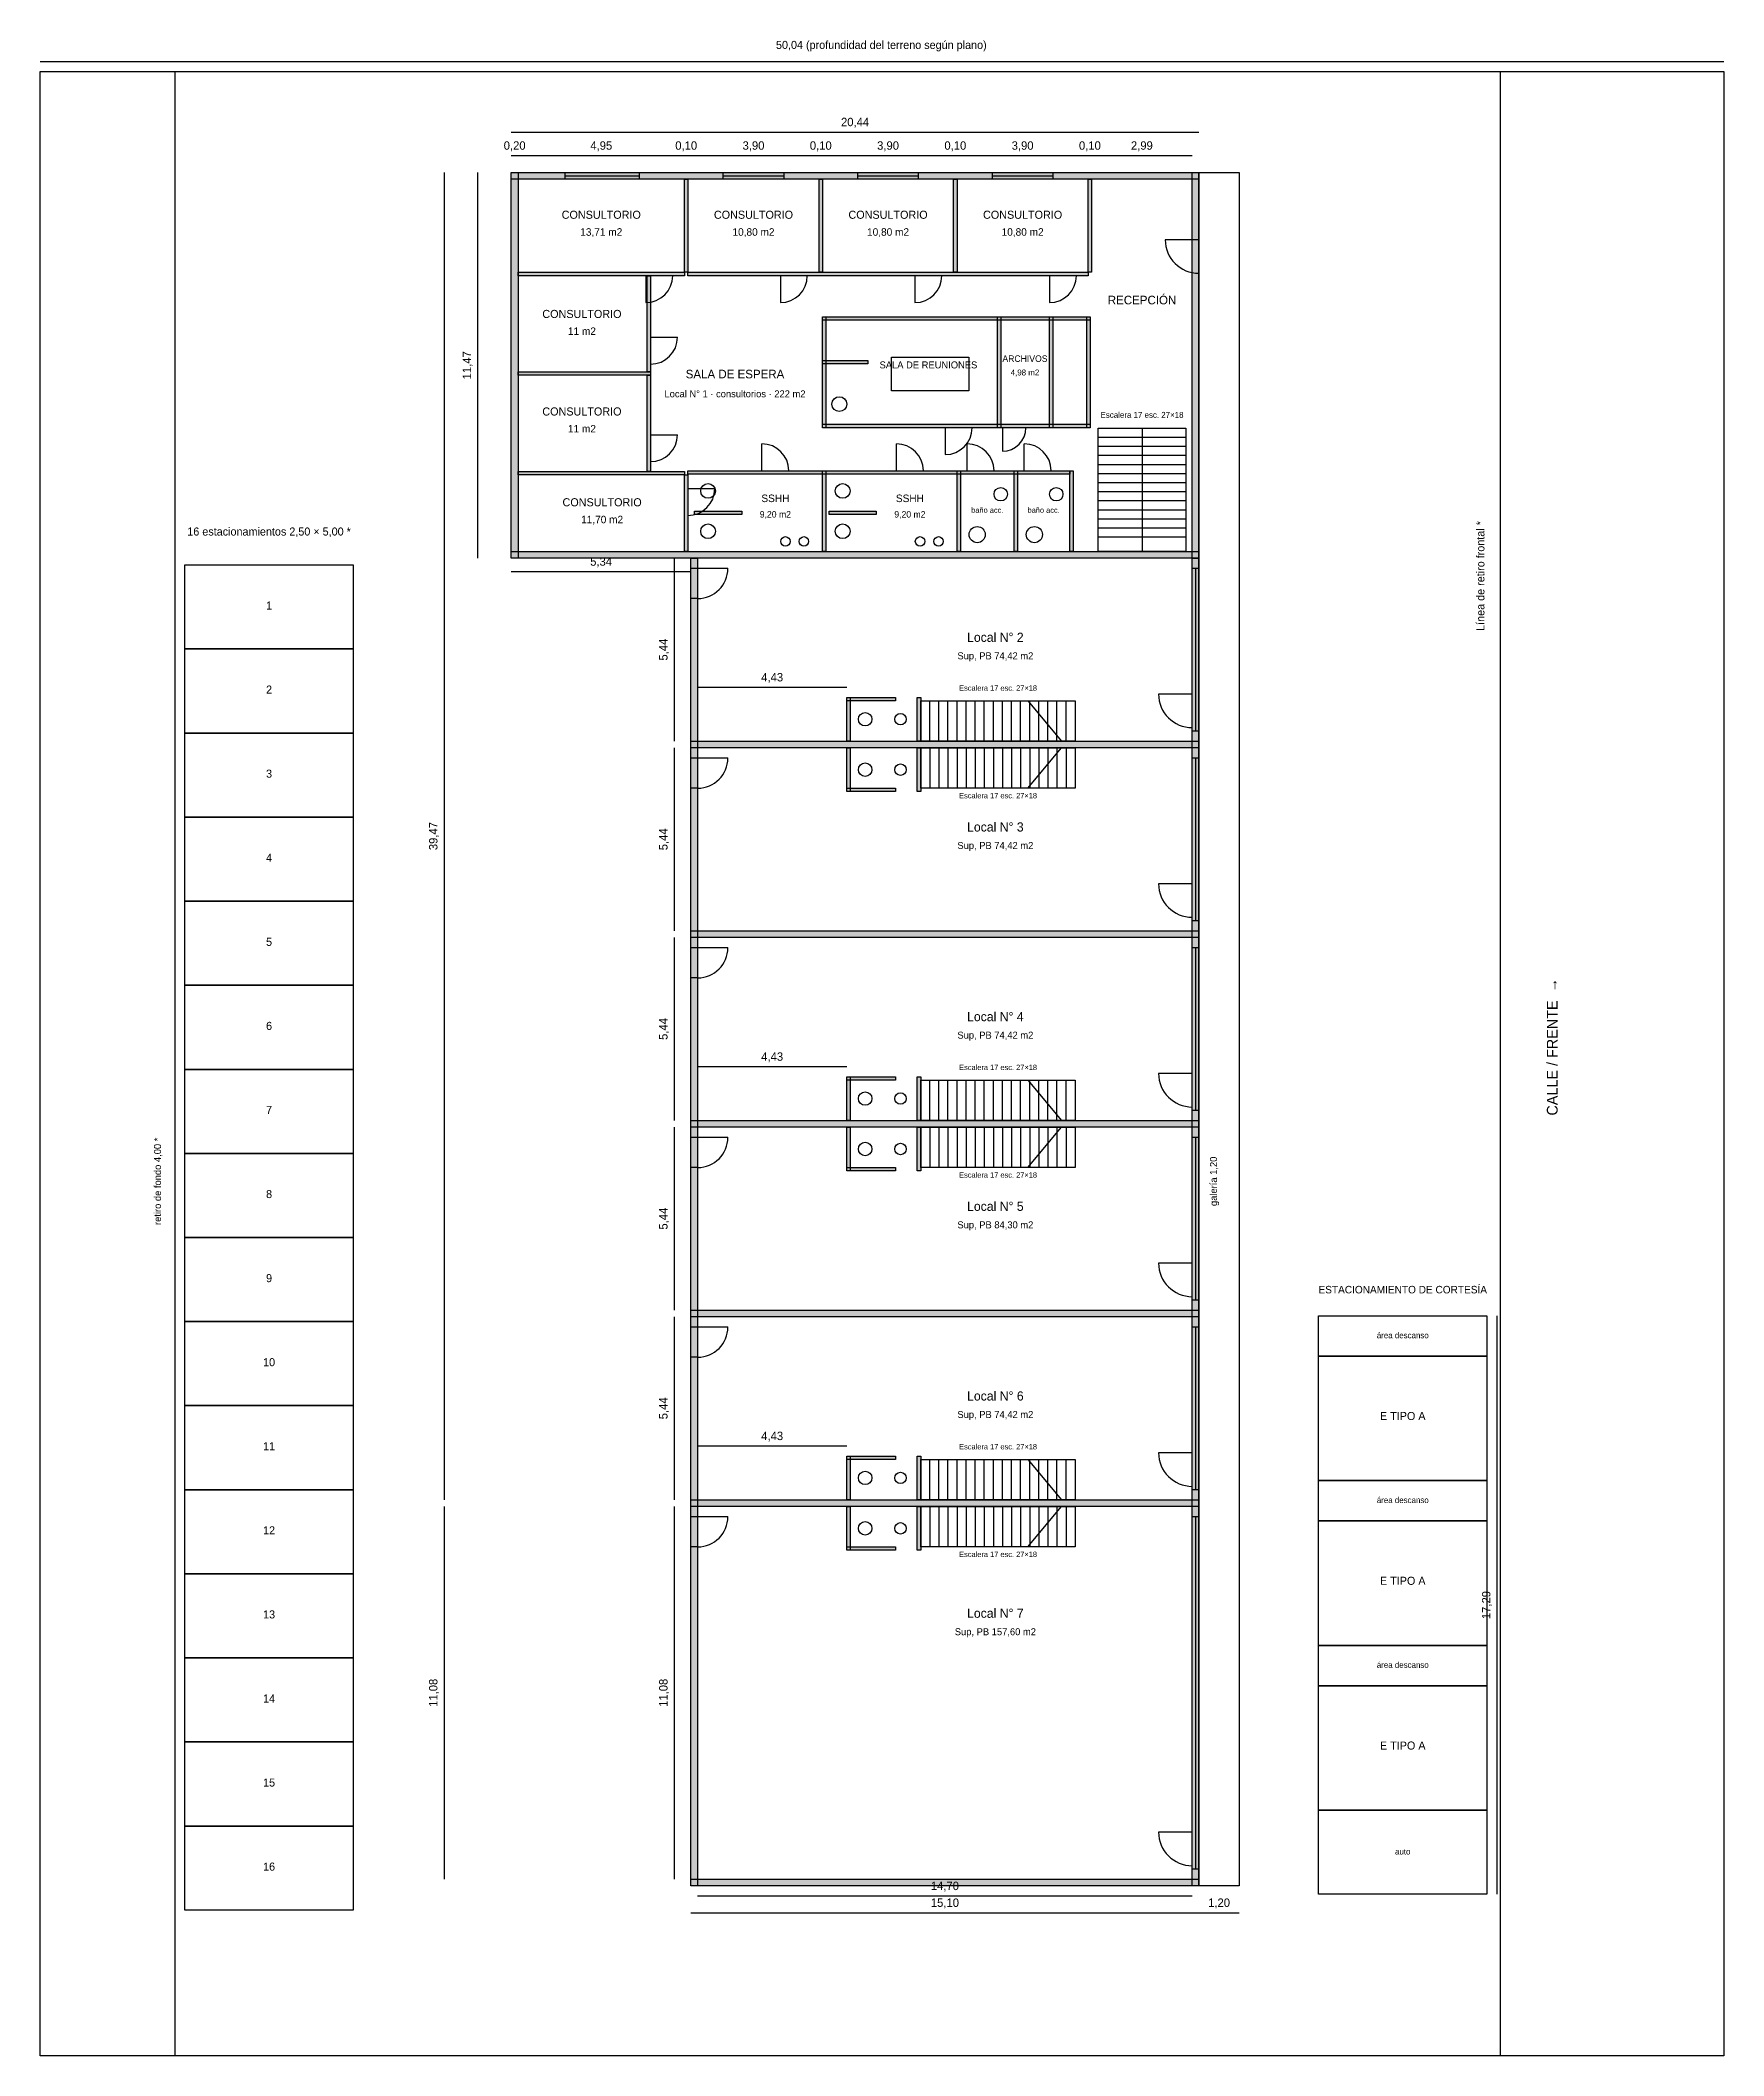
# Model space of a CAD drawing. Header units: metres. Extents: x -14 to 36, y -56 to 3.9.
import ezdxf
from ezdxf.enums import TextEntityAlignment as Align

# ---------------------------------------------------------------- set-up
doc = ezdxf.new("R2010")
doc.units = ezdxf.units.M
for name, color, linetype in [('ABERTURAS', 5, 'Continuous'), ('COTAS', 1, 'Continuous'), ('EQUIPAMIENTO', 8, 'Continuous'), ('ESTACIONAMIENTO', 8, 'Continuous'), ('GALERIA', 8, 'Continuous'), ('MUROS', 7, 'Continuous'), ('RETIROS', 30, 'Continuous'), ('TERRENO', 3, 'Continuous'), ('TEXTOS', 7, 'Continuous')]:
    doc.layers.add(name, color=color, linetype=linetype)

msp = doc.modelspace()

# ---------------------------------------------------------------- hatches: boundary and pattern name
at = {"layer": 'MUROS'}
for points in [[(0, 0), (20.44, 0), (20.44, -0.2), (0, -0.2)], [(0, 0), (0.2, 0), (0.2, -11.47), (0, -11.47)], [(20.24, 0), (20.44, 0), (20.44, -11.47), (20.24, -11.47)], [(5.15, -0.2), (5.25, -0.2), (5.25, -2.97), (5.15, -2.97)], [(9.15, -0.2), (9.25, -0.2), (9.25, -2.97), (9.15, -2.97)], [(13.15, -0.2), (13.25, -0.2), (13.25, -2.97), (13.15, -2.97)], [(17.15, -0.2), (17.25, -0.2), (17.25, -2.97), (17.15, -2.97)], [(0.2, -2.97), (5.15, -2.97), (5.15, -3.07), (0.2, -3.07)], [(5.25, -2.97), (17.15, -2.97), (17.15, -3.07), (5.25, -3.07)], [(4.04, -3.07), (4.14, -3.07), (4.14, -5.93), (4.04, -5.93)], [(9.25, -4.29), (17.21, -4.29), (17.21, -4.39), (9.25, -4.39)], [(9.25, -4.29), (9.35, -4.29), (9.35, -7.59), (9.25, -7.59)], [(14.45, -4.29), (14.55, -4.29), (14.55, -7.59), (14.45, -7.59)], [(16, -4.29), (16.1, -4.29), (16.1, -7.59), (16, -7.59)], [(17.11, -4.29), (17.21, -4.29), (17.21, -7.59), (17.11, -7.59)], [(0.2, -5.93), (4.14, -5.93), (4.14, -6.03), (0.2, -6.03)], [(9.25, -5.59), (10.6, -5.59), (10.6, -5.69), (9.25, -5.69)], [(4.04, -6.03), (4.14, -6.03), (4.14, -8.89), (4.04, -8.89)], [(9.25, -7.49), (17.21, -7.49), (17.21, -7.59), (9.25, -7.59)], [(0.2, -8.89), (5.15, -8.89), (5.15, -8.99), (0.2, -8.99)], [(5.25, -8.87), (16.6, -8.87), (16.6, -8.97), (5.25, -8.97)], [(9.25, -8.87), (9.35, -8.87), (9.35, -11.27), (9.25, -11.27)], [(13.25, -8.87), (13.35, -8.87), (13.35, -11.27), (13.25, -11.27)], [(14.95, -8.87), (15.05, -8.87), (15.05, -11.27), (14.95, -11.27)], [(16.6, -8.87), (16.7, -8.87), (16.7, -11.27), (16.6, -11.27)], [(5.15, -8.99), (5.25, -8.99), (5.25, -11.27), (5.15, -11.27)], [(5.45, -10.07), (6.85, -10.07), (6.85, -10.17), (5.45, -10.17)], [(9.45, -10.07), (10.85, -10.07), (10.85, -10.17), (9.45, -10.17)], [(0, -11.27), (20.44, -11.27), (20.44, -11.47), (0, -11.47)], [(5.34, -11.47), (5.54, -11.47), (5.54, -50.95), (5.34, -50.95)], [(20.24, -11.47), (20.44, -11.47), (20.44, -50.95), (20.24, -50.95)], [(9.97, -15.61), (10.07, -15.61), (10.07, -16.91), (9.97, -16.91)], [(9.97, -15.61), (11.42, -15.61), (11.42, -15.71), (9.97, -15.71)], [(12.07, -15.61), (12.17, -15.61), (12.17, -16.91), (12.07, -16.91)], [(5.34, -16.91), (20.44, -16.91), (20.44, -17.11), (5.34, -17.11)], [(9.97, -17.11), (10.07, -17.11), (10.07, -18.41), (9.97, -18.41)], [(12.07, -17.11), (12.17, -17.11), (12.17, -18.41), (12.07, -18.41)], [(9.97, -18.31), (11.42, -18.31), (11.42, -18.41), (9.97, -18.41)], [(5.34, -22.55), (20.44, -22.55), (20.44, -22.75), (5.34, -22.75)], [(9.97, -26.89), (10.07, -26.89), (10.07, -28.19), (9.97, -28.19)], [(9.97, -26.89), (11.42, -26.89), (11.42, -26.99), (9.97, -26.99)], [(12.07, -26.89), (12.17, -26.89), (12.17, -28.19), (12.07, -28.19)], [(5.34, -28.19), (20.44, -28.19), (20.44, -28.39), (5.34, -28.39)], [(9.97, -28.39), (10.07, -28.39), (10.07, -29.69), (9.97, -29.69)], [(12.07, -28.39), (12.17, -28.39), (12.17, -29.69), (12.07, -29.69)], [(9.97, -29.59), (11.42, -29.59), (11.42, -29.69), (9.97, -29.69)], [(5.34, -33.83), (20.44, -33.83), (20.44, -34.03), (5.34, -34.03)], [(9.97, -38.17), (10.07, -38.17), (10.07, -39.47), (9.97, -39.47)], [(9.97, -38.17), (11.42, -38.17), (11.42, -38.27), (9.97, -38.27)], [(12.07, -38.17), (12.17, -38.17), (12.17, -39.47), (12.07, -39.47)], [(5.34, -39.47), (20.44, -39.47), (20.44, -39.67), (5.34, -39.67)], [(9.97, -39.67), (10.07, -39.67), (10.07, -40.97), (9.97, -40.97)], [(12.07, -39.67), (12.17, -39.67), (12.17, -40.97), (12.07, -40.97)], [(9.97, -40.87), (11.42, -40.87), (11.42, -40.97), (9.97, -40.97)], [(5.34, -50.75), (20.44, -50.75), (20.44, -50.95), (5.34, -50.95)]]:
    msp.add_hatch(color=7, dxfattribs=at).paths.add_polyline_path(points)

# ---------------------------------------------------------------- linework, layer by layer
at = {"layer": 'ABERTURAS'}
for p, q in [((1.6, -0.1), (3.8, -0.1)), ((6.3, -0.1), (8.1, -0.1)), ((10.3, -0.1), (12.1, -0.1)), ((14.3, -0.1), (16.1, -0.1)), ((20.44, -2), (19.44, -2)), ((4, -3.07), (4, -3.87)), ((8, -3.07), (8, -3.87)), ((12, -3.07), (12, -3.87)), ((16, -3.07), (16, -3.87)), ((4.14, -4.9), (4.94, -4.9)), ((12.9, -7.59), (12.9, -8.39)), ((14.6, -7.59), (14.6, -8.29)), ((4.14, -7.8), (4.94, -7.8)), ((7.45, -8.87), (7.45, -8.07)), ((11.45, -8.87), (11.45, -8.07)), ((13.55, -8.87), (13.55, -8.07)), ((15.25, -8.87), (15.25, -8.07)), ((5.25, -9.4), (6.05, -9.4)), ((5.54, -11.77), (6.44, -11.77)), ((20.34, -11.77), (20.34, -16.61)), ((20.24, -15.51), (19.24, -15.51)), ((5.54, -17.41), (6.44, -17.41)), ((20.34, -17.41), (20.34, -22.25)), ((20.24, -21.15), (19.24, -21.15)), ((5.54, -23.05), (6.44, -23.05)), ((20.34, -23.05), (20.34, -27.89)), ((20.24, -26.79), (19.24, -26.79)), ((5.54, -28.69), (6.44, -28.69)), ((20.34, -28.69), (20.34, -33.53)), ((20.24, -32.43), (19.24, -32.43)), ((5.54, -34.33), (6.44, -34.33)), ((20.34, -34.33), (20.34, -39.17)), ((20.24, -38.07), (19.24, -38.07)), ((5.54, -39.97), (6.44, -39.97)), ((20.34, -39.97), (20.34, -50.45)), ((20.24, -49.35), (19.24, -49.35))]:
    msp.add_line(p, q, dxfattribs=at)
for points in [[(1.6, 0), (3.8, 0), (3.8, -0.2), (1.6, -0.2)], [(6.3, 0), (8.1, 0), (8.1, -0.2), (6.3, -0.2)], [(10.3, 0), (12.1, 0), (12.1, -0.2), (10.3, -0.2)], [(14.3, 0), (16.1, 0), (16.1, -0.2), (14.3, -0.2)], [(5.34, -11.77), (5.54, -11.77), (5.54, -12.67), (5.34, -12.67)], [(20.24, -11.77), (20.44, -11.77), (20.44, -16.61), (20.24, -16.61)], [(5.34, -17.41), (5.54, -17.41), (5.54, -18.31), (5.34, -18.31)], [(20.24, -17.41), (20.44, -17.41), (20.44, -22.25), (20.24, -22.25)], [(5.34, -23.05), (5.54, -23.05), (5.54, -23.95), (5.34, -23.95)], [(20.24, -23.05), (20.44, -23.05), (20.44, -27.89), (20.24, -27.89)], [(5.34, -28.69), (5.54, -28.69), (5.54, -29.59), (5.34, -29.59)], [(20.24, -28.69), (20.44, -28.69), (20.44, -33.53), (20.24, -33.53)], [(5.34, -34.33), (5.54, -34.33), (5.54, -35.23), (5.34, -35.23)], [(20.24, -34.33), (20.44, -34.33), (20.44, -39.17), (20.24, -39.17)], [(5.34, -39.97), (5.54, -39.97), (5.54, -40.87), (5.34, -40.87)], [(20.24, -39.97), (20.44, -39.97), (20.44, -50.45), (20.24, -50.45)]]:
    msp.add_lwpolyline(points, close=True, dxfattribs=at)
for centre, radius, start, end in [((20.44, -2), 1, -180, -90), ((4, -3.07), 0.8, -90, 0), ((8, -3.07), 0.8, -90, 0), ((12, -3.07), 0.8, -90, 0), ((16, -3.07), 0.8, -90, 0), ((4.14, -4.9), 0.8, -90, 0), ((12.9, -7.59), 0.8, -90, 0), ((14.6, -7.59), 0.7, -90, 0), ((4.14, -7.8), 0.8, -90, 0), ((7.45, -8.87), 0.8, -360, -270), ((11.45, -8.87), 0.8, -360, -270), ((13.55, -8.87), 0.8, -360, -270), ((15.25, -8.87), 0.8, -360, -270), ((5.25, -9.4), 0.8, -90, 0), ((5.54, -11.77), 0.9, -90, 0), ((20.24, -15.51), 1, -180, -90), ((5.54, -17.41), 0.9, -90, 0), ((20.24, -21.15), 1, -180, -90), ((5.54, -23.05), 0.9, -90, 0), ((20.24, -26.79), 1, -180, -90), ((5.54, -28.69), 0.9, -90, 0), ((20.24, -32.43), 1, -180, -90), ((5.54, -34.33), 0.9, -90, 0), ((20.24, -38.07), 1, -180, -90), ((5.54, -39.97), 0.9, -90, 0), ((20.24, -49.35), 1, -180, -90)]:
    msp.add_arc(centre, radius, start, end, dxfattribs=at)
at = {"layer": 'COTAS'}
for p, q in [((-14, 3.3), (36.04, 3.3)), ((0, 1.2), (20.44, 1.2)), ((-2, 0), (-2, -39.47)), ((-1, 0), (-1, -11.47)), ((0, 0.5), (0.2, 0.5)), ((0.2, 0.5), (5.15, 0.5)), ((5.15, 0.5), (5.25, 0.5)), ((5.25, 0.5), (9.15, 0.5)), ((9.15, 0.5), (9.25, 0.5)), ((9.25, 0.5), (13.15, 0.5)), ((13.15, 0.5), (13.25, 0.5)), ((13.25, 0.5), (17.15, 0.5)), ((17.15, 0.5), (17.25, 0.5)), ((17.25, 0.5), (20.24, 0.5)), ((0, -11.87), (5.34, -11.87)), ((4.84, -11.47), (4.84, -16.91)), ((5.54, -15.31), (9.97, -15.31)), ((4.84, -17.11), (4.84, -22.55)), ((4.84, -22.75), (4.84, -28.19)), ((5.54, -26.59), (9.97, -26.59)), ((4.84, -28.39), (4.84, -33.83)), ((4.84, -34.03), (4.84, -39.47)), ((29.3, -34), (29.3, -51.2)), ((5.54, -37.87), (9.97, -37.87)), ((-2, -39.67), (-2, -50.75)), ((4.84, -39.67), (4.84, -50.75)), ((5.54, -51.25), (20.24, -51.25)), ((5.34, -51.75), (20.44, -51.75)), ((20.44, -51.75), (21.64, -51.75))]:
    msp.add_line(p, q, dxfattribs=at)
at = {"layer": 'EQUIPAMIENTO'}
for p, q in [((18.75, -7.6), (18.75, -11.27)), ((17.45, -7.87), (20.05, -7.87)), ((17.45, -8.14), (20.05, -8.14)), ((17.45, -8.41), (20.05, -8.41)), ((17.45, -8.68), (20.05, -8.68)), ((17.45, -8.95), (20.05, -8.95)), ((17.45, -9.22), (20.05, -9.22)), ((17.45, -9.49), (20.05, -9.49)), ((17.45, -9.76), (20.05, -9.76)), ((17.45, -10.03), (20.05, -10.03)), ((17.45, -10.3), (20.05, -10.3)), ((17.45, -10.57), (20.05, -10.57)), ((17.45, -10.84), (20.05, -10.84)), ((12.44, -16.91), (12.44, -15.71)), ((12.71, -16.91), (12.71, -15.71)), ((12.98, -16.91), (12.98, -15.71)), ((13.25, -16.91), (13.25, -15.71)), ((13.52, -16.91), (13.52, -15.71)), ((13.79, -16.91), (13.79, -15.71)), ((14.06, -16.91), (14.06, -15.71)), ((14.33, -16.91), (14.33, -15.71)), ((14.6, -16.91), (14.6, -15.71)), ((14.87, -16.91), (14.87, -15.71)), ((15.14, -16.91), (15.14, -15.71)), ((15.36, -15.71), (16.36, -16.91)), ((15.41, -16.91), (15.41, -15.71)), ((15.68, -16.91), (15.68, -15.71)), ((15.95, -16.91), (15.95, -15.71)), ((16.22, -16.91), (16.22, -15.71)), ((16.49, -16.91), (16.49, -15.71)), ((12.44, -17.11), (12.44, -18.31)), ((12.71, -17.11), (12.71, -18.31)), ((12.98, -17.11), (12.98, -18.31)), ((13.25, -17.11), (13.25, -18.31)), ((13.52, -17.11), (13.52, -18.31)), ((13.79, -17.11), (13.79, -18.31)), ((14.06, -17.11), (14.06, -18.31)), ((14.33, -17.11), (14.33, -18.31)), ((14.6, -17.11), (14.6, -18.31)), ((14.87, -17.11), (14.87, -18.31)), ((15.14, -17.11), (15.14, -18.31)), ((15.36, -18.31), (16.36, -17.11)), ((15.41, -17.11), (15.41, -18.31)), ((15.68, -17.11), (15.68, -18.31)), ((15.95, -17.11), (15.95, -18.31)), ((16.22, -17.11), (16.22, -18.31)), ((16.49, -17.11), (16.49, -18.31)), ((12.44, -28.19), (12.44, -26.99)), ((12.71, -28.19), (12.71, -26.99)), ((12.98, -28.19), (12.98, -26.99)), ((13.25, -28.19), (13.25, -26.99)), ((13.52, -28.19), (13.52, -26.99)), ((13.79, -28.19), (13.79, -26.99)), ((14.06, -28.19), (14.06, -26.99)), ((14.33, -28.19), (14.33, -26.99)), ((14.6, -28.19), (14.6, -26.99)), ((14.87, -28.19), (14.87, -26.99)), ((15.14, -28.19), (15.14, -26.99)), ((15.36, -26.99), (16.36, -28.19)), ((15.41, -28.19), (15.41, -26.99)), ((15.68, -28.19), (15.68, -26.99)), ((15.95, -28.19), (15.95, -26.99)), ((16.22, -28.19), (16.22, -26.99)), ((16.49, -28.19), (16.49, -26.99)), ((12.44, -28.39), (12.44, -29.59)), ((12.71, -28.39), (12.71, -29.59)), ((12.98, -28.39), (12.98, -29.59)), ((13.25, -28.39), (13.25, -29.59)), ((13.52, -28.39), (13.52, -29.59)), ((13.79, -28.39), (13.79, -29.59)), ((14.06, -28.39), (14.06, -29.59)), ((14.33, -28.39), (14.33, -29.59)), ((14.6, -28.39), (14.6, -29.59)), ((14.87, -28.39), (14.87, -29.59)), ((15.14, -28.39), (15.14, -29.59)), ((15.36, -29.59), (16.36, -28.39)), ((15.41, -28.39), (15.41, -29.59)), ((15.68, -28.39), (15.68, -29.59)), ((15.95, -28.39), (15.95, -29.59)), ((16.22, -28.39), (16.22, -29.59)), ((16.49, -28.39), (16.49, -29.59)), ((12.44, -39.47), (12.44, -38.27)), ((12.71, -39.47), (12.71, -38.27)), ((12.98, -39.47), (12.98, -38.27)), ((13.25, -39.47), (13.25, -38.27)), ((13.52, -39.47), (13.52, -38.27)), ((13.79, -39.47), (13.79, -38.27)), ((14.06, -39.47), (14.06, -38.27)), ((14.33, -39.47), (14.33, -38.27)), ((14.6, -39.47), (14.6, -38.27)), ((14.87, -39.47), (14.87, -38.27)), ((15.14, -39.47), (15.14, -38.27)), ((15.36, -38.27), (16.36, -39.47)), ((15.41, -39.47), (15.41, -38.27)), ((15.68, -39.47), (15.68, -38.27)), ((15.95, -39.47), (15.95, -38.27)), ((16.22, -39.47), (16.22, -38.27)), ((16.49, -39.47), (16.49, -38.27)), ((12.44, -39.67), (12.44, -40.87)), ((12.71, -39.67), (12.71, -40.87)), ((12.98, -39.67), (12.98, -40.87)), ((13.25, -39.67), (13.25, -40.87)), ((13.52, -39.67), (13.52, -40.87)), ((13.79, -39.67), (13.79, -40.87)), ((14.06, -39.67), (14.06, -40.87)), ((14.33, -39.67), (14.33, -40.87)), ((14.6, -39.67), (14.6, -40.87)), ((14.87, -39.67), (14.87, -40.87)), ((15.14, -39.67), (15.14, -40.87)), ((15.36, -40.87), (16.36, -39.67)), ((15.41, -39.67), (15.41, -40.87)), ((15.68, -39.67), (15.68, -40.87)), ((15.95, -39.67), (15.95, -40.87)), ((16.22, -39.67), (16.22, -40.87)), ((16.49, -39.67), (16.49, -40.87))]:
    msp.add_line(p, q, dxfattribs=at)
for points in [[(11.3, -5.49), (13.6, -5.49), (13.6, -6.49), (11.3, -6.49)], [(17.45, -7.6), (20.05, -7.6), (20.05, -11.27), (17.45, -11.27)], [(12.17, -15.71), (16.76, -15.71), (16.76, -16.91), (12.17, -16.91)], [(12.17, -17.11), (16.76, -17.11), (16.76, -18.31), (12.17, -18.31)], [(12.17, -26.99), (16.76, -26.99), (16.76, -28.19), (12.17, -28.19)], [(12.17, -28.39), (16.76, -28.39), (16.76, -29.59), (12.17, -29.59)], [(12.17, -38.27), (16.76, -38.27), (16.76, -39.47), (12.17, -39.47)], [(12.17, -39.67), (16.76, -39.67), (16.76, -40.87), (12.17, -40.87)]]:
    msp.add_lwpolyline(points, close=True, dxfattribs=at)
for centre, radius in [((9.75, -6.89), 0.22), ((5.85, -9.47), 0.22), ((9.85, -9.47), 0.22), ((14.55, -9.57), 0.2), ((16.2, -9.57), 0.2), ((5.85, -10.67), 0.22), ((9.85, -10.67), 0.22), ((13.85, -10.77), 0.24), ((15.55, -10.77), 0.24), ((8.15, -10.97), 0.14), ((8.7, -10.97), 0.14), ((12.15, -10.97), 0.14), ((12.7, -10.97), 0.14), ((10.52, -16.26), 0.2), ((11.57, -16.26), 0.17), ((10.52, -17.76), 0.2), ((11.57, -17.76), 0.17), ((10.52, -27.54), 0.2), ((11.57, -27.54), 0.17), ((10.52, -29.04), 0.2), ((11.57, -29.04), 0.17), ((10.52, -38.82), 0.2), ((11.57, -38.82), 0.17), ((10.52, -40.32), 0.2), ((11.57, -40.32), 0.17)]:
    msp.add_circle(centre, radius, dxfattribs=at)
at = {"layer": 'ESTACIONAMIENTO'}
for points in [[(-9.7, -11.67), (-4.7, -11.67), (-4.7, -14.17), (-9.7, -14.17)], [(-9.7, -14.17), (-4.7, -14.17), (-4.7, -16.67), (-9.7, -16.67)], [(-9.7, -16.67), (-4.7, -16.67), (-4.7, -19.17), (-9.7, -19.17)], [(-9.7, -19.17), (-4.7, -19.17), (-4.7, -21.67), (-9.7, -21.67)], [(-9.7, -21.67), (-4.7, -21.67), (-4.7, -24.17), (-9.7, -24.17)], [(-9.7, -24.17), (-4.7, -24.17), (-4.7, -26.67), (-9.7, -26.67)], [(-9.7, -26.67), (-4.7, -26.67), (-4.7, -29.17), (-9.7, -29.17)], [(-9.7, -29.17), (-4.7, -29.17), (-4.7, -31.67), (-9.7, -31.67)], [(-9.7, -31.67), (-4.7, -31.67), (-4.7, -34.17), (-9.7, -34.17)], [(24, -34), (29, -34), (29, -35.2), (24, -35.2)], [(-9.7, -34.17), (-4.7, -34.17), (-4.7, -36.67), (-9.7, -36.67)], [(24, -35.2), (29, -35.2), (29, -38.9), (24, -38.9)], [(-9.7, -36.67), (-4.7, -36.67), (-4.7, -39.17), (-9.7, -39.17)], [(24, -38.9), (29, -38.9), (29, -40.1), (24, -40.1)], [(-9.7, -39.17), (-4.7, -39.17), (-4.7, -41.67), (-9.7, -41.67)], [(24, -40.1), (29, -40.1), (29, -43.8), (24, -43.8)], [(-9.7, -41.67), (-4.7, -41.67), (-4.7, -44.17), (-9.7, -44.17)], [(-9.7, -44.17), (-4.7, -44.17), (-4.7, -46.67), (-9.7, -46.67)], [(24, -43.8), (29, -43.8), (29, -45), (24, -45)], [(24, -45), (29, -45), (29, -48.7), (24, -48.7)], [(-9.7, -46.67), (-4.7, -46.67), (-4.7, -49.17), (-9.7, -49.17)], [(24, -48.7), (29, -48.7), (29, -51.2), (24, -51.2)], [(-9.7, -49.17), (-4.7, -49.17), (-4.7, -51.67), (-9.7, -51.67)]]:
    msp.add_lwpolyline(points, close=True, dxfattribs=at)
at = {"layer": 'GALERIA'}
msp.add_lwpolyline([(20.44, 0), (21.64, 0), (21.64, -50.95), (20.44, -50.95)], close=True, dxfattribs=at)
at = {"layer": 'MUROS'}
for points in [[(0, 0), (20.44, 0), (20.44, -0.2), (0, -0.2)], [(0, 0), (0.2, 0), (0.2, -11.47), (0, -11.47)], [(20.24, 0), (20.44, 0), (20.44, -11.47), (20.24, -11.47)], [(5.15, -0.2), (5.25, -0.2), (5.25, -2.97), (5.15, -2.97)], [(9.15, -0.2), (9.25, -0.2), (9.25, -2.97), (9.15, -2.97)], [(13.15, -0.2), (13.25, -0.2), (13.25, -2.97), (13.15, -2.97)], [(17.15, -0.2), (17.25, -0.2), (17.25, -2.97), (17.15, -2.97)], [(0.2, -2.97), (5.15, -2.97), (5.15, -3.07), (0.2, -3.07)], [(5.25, -2.97), (17.15, -2.97), (17.15, -3.07), (5.25, -3.07)], [(4.04, -3.07), (4.14, -3.07), (4.14, -5.93), (4.04, -5.93)], [(9.25, -4.29), (17.21, -4.29), (17.21, -4.39), (9.25, -4.39)], [(9.25, -4.29), (9.35, -4.29), (9.35, -7.59), (9.25, -7.59)], [(14.45, -4.29), (14.55, -4.29), (14.55, -7.59), (14.45, -7.59)], [(16, -4.29), (16.1, -4.29), (16.1, -7.59), (16, -7.59)], [(17.11, -4.29), (17.21, -4.29), (17.21, -7.59), (17.11, -7.59)], [(0.2, -5.93), (4.14, -5.93), (4.14, -6.03), (0.2, -6.03)], [(9.25, -5.59), (10.6, -5.59), (10.6, -5.69), (9.25, -5.69)], [(4.04, -6.03), (4.14, -6.03), (4.14, -8.89), (4.04, -8.89)], [(9.25, -7.49), (17.21, -7.49), (17.21, -7.59), (9.25, -7.59)], [(0.2, -8.89), (5.15, -8.89), (5.15, -8.99), (0.2, -8.99)], [(5.25, -8.87), (16.6, -8.87), (16.6, -8.97), (5.25, -8.97)], [(9.25, -8.87), (9.35, -8.87), (9.35, -11.27), (9.25, -11.27)], [(13.25, -8.87), (13.35, -8.87), (13.35, -11.27), (13.25, -11.27)], [(14.95, -8.87), (15.05, -8.87), (15.05, -11.27), (14.95, -11.27)], [(16.6, -8.87), (16.7, -8.87), (16.7, -11.27), (16.6, -11.27)], [(5.15, -8.99), (5.25, -8.99), (5.25, -11.27), (5.15, -11.27)], [(5.45, -10.07), (6.85, -10.07), (6.85, -10.17), (5.45, -10.17)], [(9.45, -10.07), (10.85, -10.07), (10.85, -10.17), (9.45, -10.17)], [(0, -11.27), (20.44, -11.27), (20.44, -11.47), (0, -11.47)], [(5.34, -11.47), (5.54, -11.47), (5.54, -50.95), (5.34, -50.95)], [(20.24, -11.47), (20.44, -11.47), (20.44, -50.95), (20.24, -50.95)], [(9.97, -15.61), (10.07, -15.61), (10.07, -16.91), (9.97, -16.91)], [(9.97, -15.61), (11.42, -15.61), (11.42, -15.71), (9.97, -15.71)], [(12.07, -15.61), (12.17, -15.61), (12.17, -16.91), (12.07, -16.91)], [(5.34, -16.91), (20.44, -16.91), (20.44, -17.11), (5.34, -17.11)], [(9.97, -17.11), (10.07, -17.11), (10.07, -18.41), (9.97, -18.41)], [(12.07, -17.11), (12.17, -17.11), (12.17, -18.41), (12.07, -18.41)], [(9.97, -18.31), (11.42, -18.31), (11.42, -18.41), (9.97, -18.41)], [(5.34, -22.55), (20.44, -22.55), (20.44, -22.75), (5.34, -22.75)], [(9.97, -26.89), (10.07, -26.89), (10.07, -28.19), (9.97, -28.19)], [(9.97, -26.89), (11.42, -26.89), (11.42, -26.99), (9.97, -26.99)], [(12.07, -26.89), (12.17, -26.89), (12.17, -28.19), (12.07, -28.19)], [(5.34, -28.19), (20.44, -28.19), (20.44, -28.39), (5.34, -28.39)], [(9.97, -28.39), (10.07, -28.39), (10.07, -29.69), (9.97, -29.69)], [(12.07, -28.39), (12.17, -28.39), (12.17, -29.69), (12.07, -29.69)], [(9.97, -29.59), (11.42, -29.59), (11.42, -29.69), (9.97, -29.69)], [(5.34, -33.83), (20.44, -33.83), (20.44, -34.03), (5.34, -34.03)], [(9.97, -38.17), (10.07, -38.17), (10.07, -39.47), (9.97, -39.47)], [(9.97, -38.17), (11.42, -38.17), (11.42, -38.27), (9.97, -38.27)], [(12.07, -38.17), (12.17, -38.17), (12.17, -39.47), (12.07, -39.47)], [(5.34, -39.47), (20.44, -39.47), (20.44, -39.67), (5.34, -39.67)], [(9.97, -39.67), (10.07, -39.67), (10.07, -40.97), (9.97, -40.97)], [(12.07, -39.67), (12.17, -39.67), (12.17, -40.97), (12.07, -40.97)], [(9.97, -40.87), (11.42, -40.87), (11.42, -40.97), (9.97, -40.97)], [(5.34, -50.75), (20.44, -50.75), (20.44, -50.95), (5.34, -50.95)]]:
    msp.add_lwpolyline(points, close=True, dxfattribs=at)
at = {"layer": 'RETIROS'}
for p, q in [((-10, 3), (-10, -56)), ((29.4, 3), (29.4, -56))]:
    msp.add_line(p, q, dxfattribs=at)
at = {"layer": 'TERRENO'}
msp.add_lwpolyline([(-14, 3), (36.04, 3), (36.04, -56), (-14, -56)], close=True, dxfattribs=at)

# ---------------------------------------------------------------- texts
at = {"layer": 'COTAS'}
for s, p in [('20,44', (10.22, 1.3)), ('0,20', (0.1, 0.6)), ('4,95', (2.675, 0.6)), ('0,10', (5.2, 0.6)), ('3,90', (7.2, 0.6)), ('0,10', (9.2, 0.6)), ('3,90', (11.2, 0.6)), ('0,10', (13.2, 0.6)), ('3,90', (15.2, 0.6)), ('0,10', (17.2, 0.6)), ('2,99', (18.745, 0.6)), ('5,34', (2.67, -11.77)), ('4,43', (7.755, -15.21)), ('4,43', (7.755, -26.49)), ('4,43', (7.755, -37.77)), ('14,70', (12.89, -51.15)), ('15,10', (12.89, -51.65)), ('1,20', (21.04, -51.65))]:
    msp.add_text(s, height=0.25, dxfattribs=at).set_placement(p, align=Align.BOTTOM_CENTER)
for s, p in [('11,47', (-1.12, -5.735)), ('5,44', (4.72, -14.19)), ('39,47', (-2.12, -19.735)), ('5,44', (4.72, -19.83)), ('5,44', (4.72, -25.47)), ('5,44', (4.72, -31.11)), ('5,44', (4.72, -36.75)), ('17,29', (29.18, -42.6)), ('11,08', (-2.12, -45.21)), ('11,08', (4.72, -45.21))]:
    msp.add_text(s, height=0.25, rotation=90, dxfattribs=at).set_placement(p, align=Align.BOTTOM_CENTER)
at = {"layer": 'TEXTOS'}
for s, height, p in [('50,04 (profundidad del terreno según plano)', 0.24, (11, 3.6)), ('CONSULTORIO', 0.24, (2.675, -1.45)), ('CONSULTORIO', 0.24, (7.2, -1.45)), ('CONSULTORIO', 0.24, (11.2, -1.45)), ('CONSULTORIO', 0.24, (15.2, -1.45)), ('13,71 m2', 0.224, (2.675, -1.95)), ('10,80 m2', 0.224, (7.2, -1.95)), ('10,80 m2', 0.224, (11.2, -1.95)), ('10,80 m2', 0.224, (15.2, -1.95)), ('CONSULTORIO', 0.24, (2.1, -4.4)), ('RECEPCIÓN', 0.256, (18.75, -4)), ('11 m2', 0.224, (2.1, -4.9)), ('SALA DE ESPERA', 0.256, (6.65, -6.2)), ('SALA DE REUNIONES', 0.208, (12.4, -5.89)), ('ARCHIVOS', 0.192, (15.27, -5.69)), ('4,98 m2', 0.176, (15.27, -6.09)), ('Local N° 1 · consultorios · 222 m2', 0.208, (6.65, -6.75)), ('CONSULTORIO', 0.24, (2.1, -7.3)), ('Escalera 17 esc. 27×18', 0.176, (18.75, -7.35)), ('11 m2', 0.224, (2.1, -7.8)), ('SSHH', 0.224, (7.85, -9.87)), ('SSHH', 0.224, (11.85, -9.87)), ('CONSULTORIO', 0.24, (2.7, -10)), ('9,20 m2', 0.192, (7.85, -10.32)), ('9,20 m2', 0.192, (11.85, -10.32)), ('baño acc.', 0.16, (14.15, -10.17)), ('baño acc.', 0.16, (15.825, -10.17)), ('16 estacionamientos 2,50 × 5,00 *', 0.24, (-7.2, -10.87)), ('11,70 m2', 0.224, (2.7, -10.5)), ('1', 0.24, (-7.2, -13.07)), ('Local N° 2', 0.272, (14.39, -14.04)), ('Sup, PB 74,42 m2', 0.208, (14.39, -14.54)), ('2', 0.24, (-7.2, -15.57)), ('Escalera 17 esc. 27×18', 0.16, (14.47, -15.46)), ('3', 0.24, (-7.2, -18.07)), ('Escalera 17 esc. 27×18', 0.16, (14.47, -18.66)), ('Local N° 3', 0.272, (14.39, -19.68)), ('4', 0.24, (-7.2, -20.57)), ('Sup, PB 74,42 m2', 0.208, (14.39, -20.18)), ('5', 0.24, (-7.2, -23.07)), ('Local N° 4', 0.272, (14.39, -25.32)), ('6', 0.24, (-7.2, -25.57)), ('Sup, PB 74,42 m2', 0.208, (14.39, -25.82)), ('Escalera 17 esc. 27×18', 0.16, (14.47, -26.74)), ('7', 0.24, (-7.2, -28.07)), ('Escalera 17 esc. 27×18', 0.16, (14.47, -29.94)), ('8', 0.24, (-7.2, -30.57)), ('Local N° 5', 0.272, (14.39, -30.96)), ('Sup, PB 84,30 m2', 0.208, (14.39, -31.46)), ('9', 0.24, (-7.2, -33.07)), ('ESTACIONAMIENTO DE CORTESÍA', 0.224, (26.5, -33.4)), ('área descanso', 0.176, (26.5, -34.72)), ('10', 0.24, (-7.2, -35.57)), ('Local N° 6', 0.272, (14.39, -36.6)), ('Sup, PB 74,42 m2', 0.208, (14.39, -37.1)), ('E TIPO A', 0.24, (26.5, -37.17)), ('11', 0.24, (-7.2, -38.07)), ('Escalera 17 esc. 27×18', 0.16, (14.47, -38.02)), ('área descanso', 0.176, (26.5, -39.62)), ('12', 0.24, (-7.2, -40.57)), ('Escalera 17 esc. 27×18', 0.16, (14.47, -41.22)), ('E TIPO A', 0.24, (26.5, -42.07)), ('13', 0.24, (-7.2, -43.07)), ('Local N° 7', 0.272, (14.39, -43.06)), ('Sup, PB 157,60 m2', 0.208, (14.39, -43.56)), ('área descanso', 0.176, (26.5, -44.52)), ('14', 0.24, (-7.2, -45.57)), ('E TIPO A', 0.24, (26.5, -46.97)), ('15', 0.24, (-7.2, -48.07)), ('16', 0.24, (-7.2, -50.57)), ('auto', 0.176, (26.5, -50.07))]:
    msp.add_text(s, height=height, dxfattribs=at).set_placement(p, align=Align.BOTTOM_CENTER)
for s, height, p in [('Línea de retiro frontal *', 0.24, (29, -12)), ('CALLE / FRENTE  →', 0.32, (31.2, -26)), ('retiro de fondo 4,00 *', 0.208, (-10.35, -30)), ('galería 1,20', 0.208, (21.04, -30))]:
    msp.add_text(s, height=height, rotation=90, dxfattribs=at).set_placement(p, align=Align.BOTTOM_CENTER)

doc.saveas('drawing.dxf')
